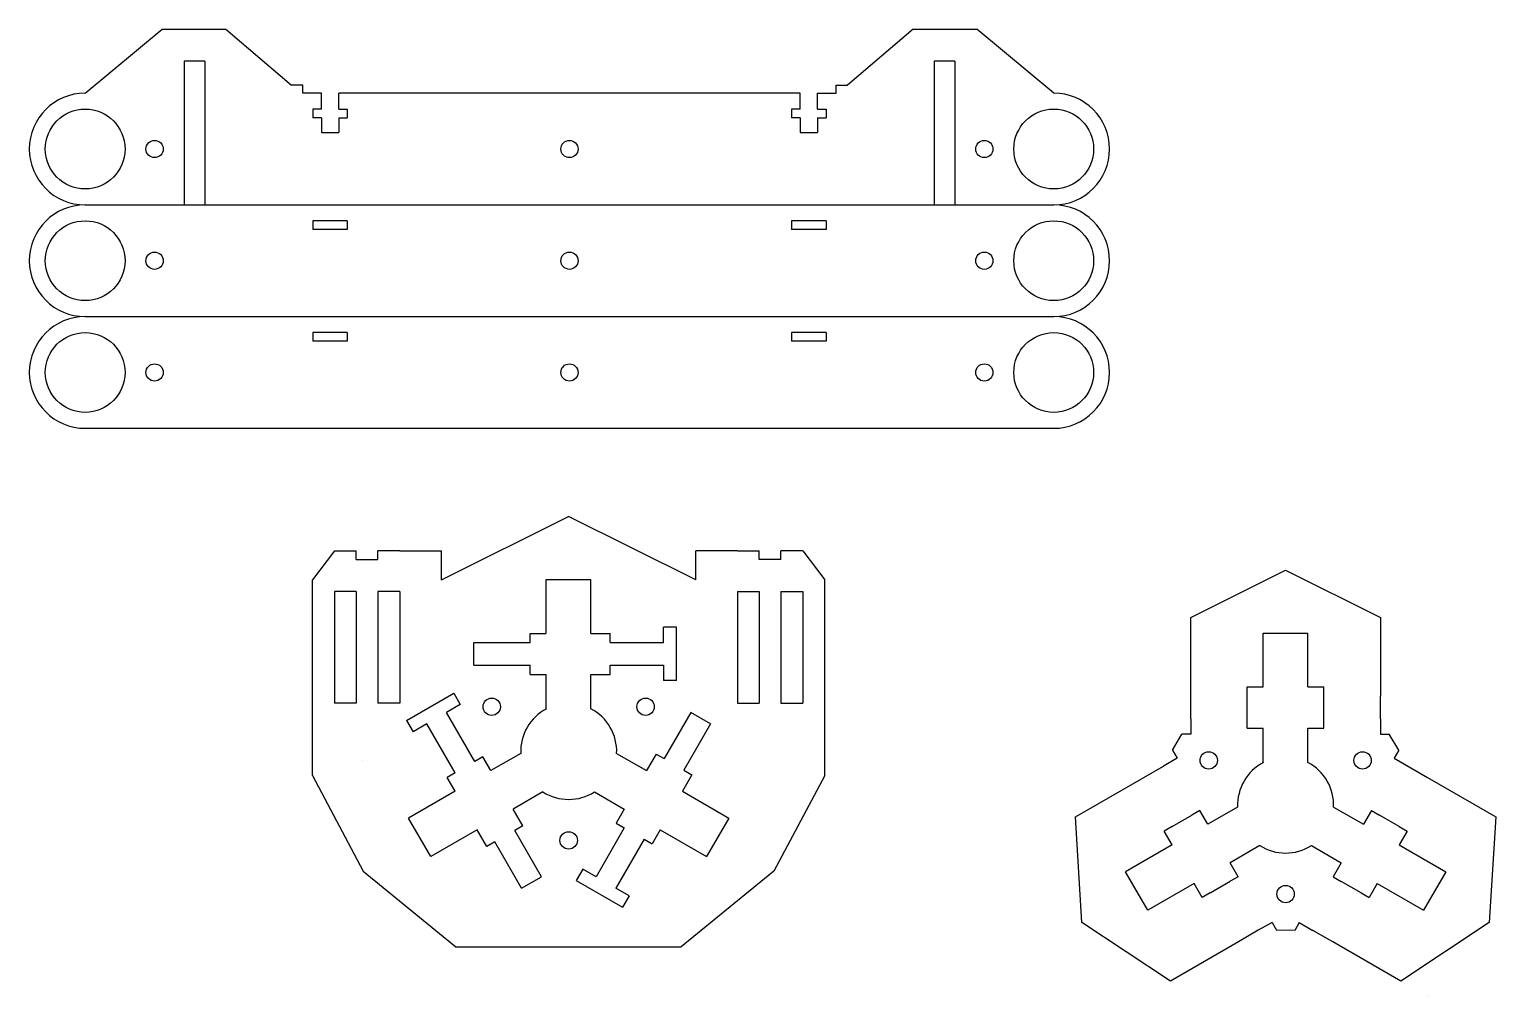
# Model space of a CAD drawing. Header units: inches. Extents: x 88.11 to 97.3, y 3.79 to 9.85.
import ezdxf

# ---------------------------------------------------------------- set-up
doc = ezdxf.new("R2010")
doc.units = ezdxf.units.IN
doc.header["$MEASUREMENT"] = 0
doc.layers.get('0').update_dxf_attribs({"lineweight": 25, "true_color": 0xffffff})

msp = doc.modelspace()

# ---------------------------------------------------------------- linework, layer by layer
for p, q in [((88.465, 9.45), (88.9467, 9.85)), ((88.9467, 9.85), (89.3467, 9.85)), ((89.3467, 9.85), (89.7583, 9.5)), ((93.6532, 9.85), (93.2417, 9.5)), ((93.6532, 9.85), (94.0533, 9.85)), ((94.535, 9.45), (94.0533, 9.85)), ((89.215, 9.65), (89.085, 9.65)), ((89.085, 9.65), (89.085, 8.75)), ((89.215, 9.65), (89.215, 8.75)), ((93.915, 9.65), (93.785, 9.65)), ((93.785, 9.65), (93.785, 8.75)), ((93.915, 9.65), (93.915, 8.75)), ((89.8285, 9.5), (89.7583, 9.5)), ((89.8285, 9.45), (89.8285, 9.5)), ((93.1715, 9.45), (93.1715, 9.5)), ((93.1715, 9.5), (93.2417, 9.5)), ((89.9461, 9.45), (89.8285, 9.45)), ((89.9461, 9.35), (89.9461, 9.45)), ((92.9461, 9.45), (90.0539, 9.45)), ((90.0539, 9.35), (90.0539, 9.45)), ((92.9461, 9.35), (92.9461, 9.45)), ((93.0539, 9.45), (93.1715, 9.45)), ((93.0539, 9.35), (93.0539, 9.45)), ((89.9461, 9.35), (89.8922, 9.35)), ((89.8922, 9.35), (89.8922, 9.2961)), ((89.9461, 9.2961), (89.8922, 9.2961)), ((89.9461, 9.2961), (89.9461, 9.2039)), ((90.0539, 9.35), (90.1078, 9.35)), ((90.0539, 9.2961), (90.0539, 9.2039)), ((90.0539, 9.2961), (90.1078, 9.2961)), ((90.1078, 9.35), (90.1078, 9.2961)), ((92.9461, 9.35), (92.8922, 9.35)), ((92.8922, 9.35), (92.8922, 9.2961)), ((92.9461, 9.2961), (92.8922, 9.2961)), ((92.9461, 9.2961), (92.9461, 9.2039)), ((93.0539, 9.35), (93.1078, 9.35)), ((93.0539, 9.2961), (93.0539, 9.2039)), ((93.0539, 9.2961), (93.1078, 9.2961)), ((93.1078, 9.35), (93.1078, 9.2961)), ((89.9461, 9.2039), (90.0539, 9.2039)), ((92.9461, 9.2039), (93.0539, 9.2039)), ((88.465, 8.75), (94.535, 8.75)), ((90.1078, 8.65), (89.8922, 8.65)), ((89.8922, 8.65), (89.8922, 8.5961)), ((90.1078, 8.65), (90.1078, 8.5961)), ((93.1078, 8.65), (92.8922, 8.65)), ((92.8922, 8.65), (92.8922, 8.5961)), ((93.1078, 8.65), (93.1078, 8.5961)), ((90.1078, 8.5961), (89.8922, 8.5961)), ((93.1078, 8.5961), (92.8922, 8.5961)), ((88.465, 8.05), (94.535, 8.05)), ((90.1078, 7.95), (89.8922, 7.95)), ((89.8922, 7.95), (89.8922, 7.8961)), ((90.1078, 7.95), (90.1078, 7.8961)), ((93.1078, 7.95), (92.8922, 7.95)), ((92.8922, 7.95), (92.8922, 7.8961)), ((93.1078, 7.95), (93.1078, 7.8961)), ((90.1078, 7.8961), (89.8922, 7.8961)), ((93.1078, 7.8961), (92.8922, 7.8961)), ((88.465, 7.35), (94.535, 7.35)), ((90.6977, 6.4), (91.4944, 6.7983)), ((92.291, 6.4), (91.4944, 6.7983)), ((90.027, 6.5827), (89.8887, 6.4)), ((90.027, 6.5827), (90.1635, 6.5827)), ((90.1635, 6.5282), (90.1635, 6.5827)), ((90.1635, 6.5282), (90.1635, 6.5827)), ((90.1635, 6.5282), (90.3, 6.5282)), ((90.4365, 6.5827), (90.3, 6.5827)), ((90.3, 6.5282), (90.3, 6.5827)), ((90.4365, 6.5827), (90.6977, 6.5827)), ((90.6977, 6.4), (90.6977, 6.5827)), ((92.5522, 6.5827), (92.291, 6.5827)), ((92.291, 6.4), (92.291, 6.5827)), ((92.5522, 6.5827), (92.6887, 6.5827)), ((92.6887, 6.5282), (92.6887, 6.5827)), ((92.8252, 6.5282), (92.6887, 6.5282)), ((92.9617, 6.5827), (92.8252, 6.5827)), ((92.8252, 6.5282), (92.8252, 6.5827)), ((92.8252, 6.5282), (92.8252, 6.5827)), ((92.9617, 6.5827), (93.1, 6.4)), ((89.8887, 5.1743), (89.8887, 6.4)), ((93.1, 5.1743), (93.1, 6.4)), ((89.8887, 5.1743), (90.2079, 4.5753)), ((93.1, 5.1743), (92.7808, 4.5753)), ((90.7887, 4.1), (92.2, 4.1))]:
    msp.add_line(p, q)
at = {"color": 3, "true_color": 0x00ff00}
for p, q in [((95.3931, 6.1649), (95.9875, 6.4621)), ((95.9875, 6.4621), (96.5819, 6.1649)), ((91.3549, 6.0664), (91.3549, 6.4021)), ((91.3549, 6.4021), (91.6338, 6.4021)), ((91.6338, 6.0647), (91.6338, 6.4021)), ((95.3931, 5.6721), (95.3931, 6.1649)), ((96.5819, 6.1798), (96.5819, 6.1798)), ((96.5819, 6.1649), (96.5819, 5.6721)), ((92.0887, 6.0083), (92.0887, 6.1041)), ((92.1706, 6.1041), (92.0887, 6.1041)), ((92.1706, 5.7696), (92.1706, 6.1041)), ((90.9, 6.0083), (91.2546, 6.0083)), ((90.9, 5.8654), (90.9, 6.0083)), ((91.2546, 6.0647), (91.3549, 6.0647)), ((91.2546, 6.0083), (91.2546, 6.0647)), ((91.6338, 6.0647), (91.7541, 6.0647)), ((91.7541, 6.0083), (91.7541, 6.0647)), ((91.7541, 6.0083), (92.0887, 6.0083)), ((90.9, 5.8654), (91.2546, 5.8654)), ((91.2546, 5.8074), (91.2546, 5.8654)), ((91.2546, 5.8074), (91.3549, 5.8074)), ((91.3549, 5.5919), (91.3549, 5.8074)), ((91.6345, 5.5923), (91.6338, 5.8074)), ((91.6338, 5.8074), (91.7541, 5.8074)), ((91.7541, 5.8654), (92.0887, 5.8654)), ((91.7541, 5.8074), (91.7541, 5.8654)), ((92.0887, 5.8654), (92.0887, 5.7696)), ((92.1706, 5.7696), (92.0887, 5.7696)), ((90.4791, 5.5199), (90.7745, 5.6904)), ((90.8154, 5.6195), (90.7296, 5.57)), ((90.7745, 5.6904), (90.8154, 5.6195)), ((95.3931, 5.5292), (95.3931, 5.6721)), ((96.5819, 5.5292), (96.5819, 5.6721)), ((90.4791, 5.5199), (90.5201, 5.449)), ((90.9069, 5.263), (90.7296, 5.57)), ((92.2609, 5.5698), (92.0936, 5.2801)), ((92.3846, 5.4984), (92.2609, 5.5698)), ((95.3931, 5.5292), (95.3931, 5.4333)), ((96.5819, 5.5292), (96.5819, 5.4333)), ((90.6058, 5.4985), (90.5201, 5.449)), ((90.7831, 5.1915), (90.6058, 5.4985)), ((92.3846, 5.4984), (92.2173, 5.2086)), ((95.28, 5.3328), (95.3386, 5.4333)), ((95.3931, 5.4333), (95.3386, 5.4333)), ((96.5819, 5.4333), (96.6364, 5.4333)), ((96.6968, 5.3326), (96.6364, 5.4333)), ((95.28, 5.3328), (95.3086, 5.2833)), ((96.6968, 5.3326), (96.6682, 5.2831)), ((90.2042, 5.2666), (90.2042, 5.2666)), ((90.9571, 5.292), (90.9069, 5.263)), ((91.0074, 5.205), (90.9571, 5.292)), ((91.1944, 5.313), (91.0074, 5.205)), ((91.7958, 5.313), (91.9833, 5.2048)), ((92.0434, 5.309), (91.9833, 5.2048)), ((92.0434, 5.309), (92.0936, 5.2801)), ((95.3086, 5.2833), (95.2228, 5.2337)), ((96.6682, 5.2831), (96.8778, 5.1621)), ((90.7831, 5.1915), (90.7328, 5.1625)), ((90.7831, 5.0755), (90.7328, 5.1625)), ((92.2677, 5.1795), (92.2075, 5.0753)), ((92.2173, 5.2086), (92.2677, 5.1795)), ((94.6722, 4.9159), (95.099, 5.1623)), ((95.099, 5.1623), (95.2228, 5.2337)), ((96.8778, 5.1621), (97.3046, 4.9157)), ((90.7831, 5.0755), (90.4923, 4.9076)), ((91.3339, 5.0715), (91.1468, 4.9635)), ((91.6564, 5.0715), (91.8438, 4.9633)), ((92.2075, 5.0753), (92.4982, 4.9075)), ((91.207, 4.8592), (91.1468, 4.9635)), ((91.8438, 4.9633), (91.7936, 4.8763)), ((90.6317, 4.6662), (90.4923, 4.9076)), ((91.7936, 4.8763), (91.8438, 4.8473)), ((92.4982, 4.9075), (92.3587, 4.666)), ((94.712, 4.2525), (94.6722, 4.9159)), ((94.6973, 4.9304), (94.6973, 4.9304)), ((97.3046, 4.9157), (97.2647, 4.2524)), ((90.9225, 4.834), (90.6317, 4.6662)), ((90.9827, 4.7297), (90.9225, 4.834)), ((91.207, 4.8592), (91.1567, 4.8302)), ((91.324, 4.5405), (91.1567, 4.8302)), ((91.8438, 4.8473), (91.6665, 4.5404)), ((92.0681, 4.8338), (92.0179, 4.7468)), ((92.0681, 4.8338), (92.3587, 4.666)), ((91.0329, 4.7588), (90.9827, 4.7297)), ((91.2002, 4.4691), (91.0329, 4.7588)), ((91.9675, 4.7759), (91.7903, 4.4689)), ((91.9675, 4.7759), (92.0179, 4.7468)), ((91.2002, 4.4691), (91.324, 4.5405)), ((91.5836, 4.5883), (91.5426, 4.5174)), ((91.5426, 4.5174), (91.8324, 4.3501)), ((91.6665, 4.5404), (91.5836, 4.5883)), ((91.8733, 4.421), (91.7903, 4.4689)), ((91.8733, 4.421), (91.8324, 4.3501)), ((95.2665, 3.8864), (94.712, 4.2525)), ((95.9029, 4.2538), (95.8171, 4.2043)), ((95.9029, 4.2538), (95.9315, 4.2043)), ((96.0739, 4.2536), (96.0453, 4.2041)), ((96.0739, 4.2536), (96.1597, 4.2041)), ((97.2647, 4.2524), (96.7102, 3.8863)), ((95.8171, 4.2043), (95.6933, 4.1328)), ((96.0453, 4.2041), (95.9315, 4.2043)), ((96.2834, 4.1327), (96.1597, 4.2041)), ((95.6933, 4.1328), (95.2665, 3.8864)), ((96.7102, 3.8863), (96.2834, 4.1327)), ((96.7224, 3.8792), (96.7224, 3.8792)), ((96.8825, 3.7886), (96.8825, 3.7886))]:
    msp.add_line(p, q, dxfattribs=at)
at = {"color": 6, "true_color": 0xff00ff}
for p, q in [((90.1635, 6.3282), (90.027, 6.3282)), ((90.027, 6.3282), (90.027, 5.6282)), ((90.1635, 6.3282), (90.1635, 5.6282)), ((90.4365, 6.3282), (90.3, 6.3282)), ((90.3, 6.3282), (90.3, 5.6282)), ((90.4365, 6.3282), (90.4365, 5.6282)), ((92.5522, 6.3282), (92.6887, 6.3282)), ((92.5522, 6.3282), (92.5522, 5.6282)), ((92.6887, 6.3282), (92.6887, 5.6282)), ((92.8252, 6.3282), (92.9617, 6.3282)), ((92.8252, 6.3282), (92.8252, 5.6282)), ((92.8252, 6.3282), (92.8252, 5.6282)), ((92.8252, 6.3282), (92.8252, 5.6282)), ((92.9617, 6.3282), (92.9617, 5.6282)), ((90.1635, 5.6282), (90.027, 5.6282)), ((90.4365, 5.6282), (90.3, 5.6282)), ((92.5522, 5.6282), (92.6887, 5.6282)), ((92.8252, 5.6282), (92.9617, 5.6282))]:
    msp.add_line(p, q, dxfattribs=at)
at = {"color": 1, "true_color": 0xff0000}
for p, q in [((95.8481, 5.7301), (95.8481, 6.0659)), ((95.8481, 6.0659), (96.1269, 6.0659)), ((96.1269, 5.7301), (96.1269, 6.0659)), ((95.7477, 5.6721), (95.7477, 5.7301)), ((95.7477, 5.7301), (95.8481, 5.7301)), ((96.1269, 5.7301), (96.2272, 5.7301)), ((96.2272, 5.6721), (96.2272, 5.7301)), ((95.7477, 5.5292), (95.7477, 5.6721)), ((96.2272, 5.5292), (96.2272, 5.6721)), ((95.7477, 5.4711), (95.7477, 5.5292)), ((96.2272, 5.4711), (96.2272, 5.5292)), ((95.7477, 5.4711), (95.8481, 5.4711)), ((95.8481, 5.2557), (95.8481, 5.4711)), ((96.1277, 5.2561), (96.1269, 5.4711)), ((96.1269, 5.4711), (96.2272, 5.4711)), ((95.6876, 4.9768), (95.5005, 4.8688)), ((96.2889, 4.9768), (96.4764, 4.8685)), ((95.2762, 4.8553), (95.4, 4.9268)), ((95.4503, 4.9558), (95.4, 4.9268)), ((95.5005, 4.8688), (95.4503, 4.9558)), ((96.5266, 4.9555), (96.4764, 4.8685)), ((96.5266, 4.9555), (96.5767, 4.9265)), ((96.7005, 4.8551), (96.5767, 4.9265)), ((95.2762, 4.8553), (95.226, 4.8263)), ((95.2762, 4.7393), (95.226, 4.8263)), ((96.7005, 4.8551), (96.7509, 4.826)), ((96.7509, 4.826), (96.7007, 4.7391)), ((95.2762, 4.7393), (94.9854, 4.5714)), ((95.827, 4.7353), (95.6399, 4.6273)), ((96.1495, 4.7353), (96.337, 4.6271)), ((96.7007, 4.7391), (96.9913, 4.5713)), ((95.6901, 4.5403), (95.6399, 4.6273)), ((96.337, 4.6271), (96.2867, 4.54)), ((95.1249, 4.3299), (94.9854, 4.5714)), ((95.5161, 4.4398), (95.6399, 4.5113)), ((95.6901, 4.5403), (95.6399, 4.5113)), ((96.2867, 4.54), (96.3369, 4.5111)), ((96.4606, 4.4396), (96.3369, 4.5111)), ((96.9913, 4.5713), (96.8519, 4.3298)), ((95.4156, 4.4978), (95.1249, 4.3299)), ((95.4658, 4.4108), (95.4156, 4.4978)), ((95.5161, 4.4398), (95.4658, 4.4108)), ((96.4606, 4.4396), (96.511, 4.4106)), ((96.5612, 4.4976), (96.511, 4.4106)), ((96.5612, 4.4976), (96.8519, 4.3298))]:
    msp.add_line(p, q, dxfattribs=at)
at = {"color": 7, "true_color": 0xffffff}
for p, q in [((90.2079, 4.5753), (90.7887, 4.1)), ((92.7808, 4.5753), (92.2, 4.1))]:
    msp.add_line(p, q, dxfattribs=at)
at = {"color": 3, "true_color": 0x00ff00}
for centre, radius in [((88.465, 9.1), 0.25), ((94.535, 9.1), 0.25), ((88.9, 9.1), 0.0539), ((91.5, 9.1), 0.0539), ((94.1, 9.1), 0.0539), ((88.465, 8.4), 0.25), ((94.535, 8.4), 0.25), ((88.9, 8.4), 0.0539), ((91.5, 8.4), 0.0539), ((94.1, 8.4), 0.0539), ((88.465, 7.7), 0.25), ((94.535, 7.7), 0.25), ((88.9, 7.7), 0.0539), ((91.5, 7.7), 0.0539), ((94.1, 7.7), 0.0539)]:
    msp.add_circle(centre, radius, dxfattribs=at)
at = {"color": 6, "true_color": 0xff00ff}
for centre in [(91.013, 5.6054), (91.9772, 5.6054), (91.4951, 4.7679)]:
    msp.add_circle(centre, 0.0545, dxfattribs=at)
at = {"color": 1, "true_color": 0xff0000}
for centre in [(95.5062, 5.2691), (96.4703, 5.2691), (95.9882, 4.4317)]:
    msp.add_circle(centre, 0.0545, dxfattribs=at)
for centre, start, end in [((88.465, 9.1), 90, 270), ((94.535, 9.1), 270, 90), ((88.465, 8.4), 90, 270), ((94.535, 8.4), 270, 90), ((88.465, 7.7), 90, 270), ((94.535, 7.7), 270, 90)]:
    msp.add_arc(centre, 0.35, start, end)
at = {"color": 3, "true_color": 0x00ff00}
for start, end in [(117.60062, 182.39938), (357.60062, 62.39938), (237.60062, 302.39938)]:
    msp.add_arc((91.4951, 5.3256), 0.3009, start, end, dxfattribs=at)
at = {"color": 1, "true_color": 0xff0000}
for start, end in [(117.60062, 182.39938), (357.60062, 62.39938), (237.60062, 302.39938)]:
    msp.add_arc((95.9882, 4.9894), 0.3009, start, end, dxfattribs=at)

doc.saveas('drawing.dxf')
